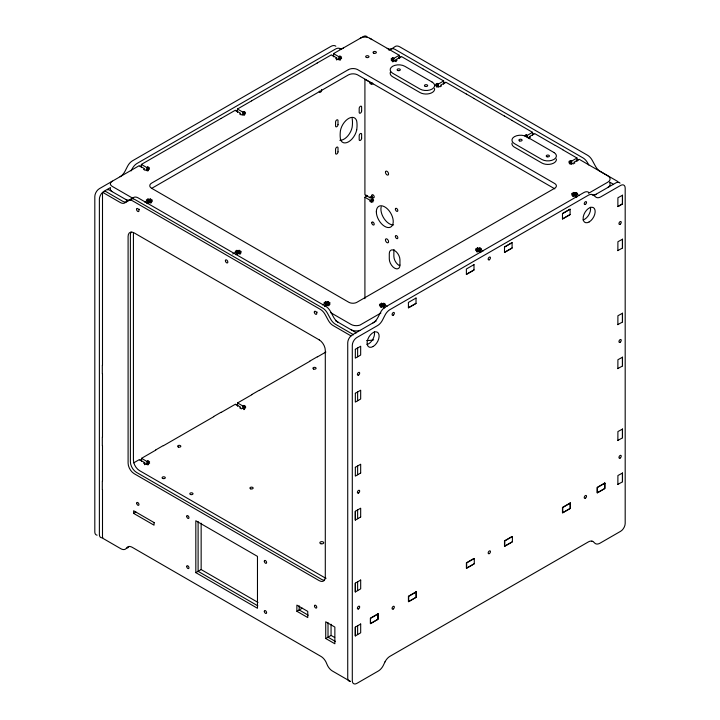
<?xml version="1.0" encoding="UTF-8"?>
<svg xmlns="http://www.w3.org/2000/svg" width="720" height="720" viewBox="0 0 720 720"><rect width="100%" height="100%" fill="white"/><g stroke="black" fill="none" stroke-linecap="round" stroke-linejoin="round"><path stroke-width="1.08" d="M372.006 196.794L370.179 197.847L370.179 196.641L371.853 197.586L371.853 198.81L372.996 199.476L372.996 201.933L371.853 201.276L371.853 202.509L370.179 201.537L370.179 200.313L364.914 197.271L364.914 298.656M131.103 170.91L132.102 168.948A9.153 5.292 -60 0 1 137.07 163.422L335.466 49.068A9.153 5.292 -60 0 1 340.425 48.879M129.087 546.408L128.043 547.578A9.153 5.283 60 0 1 127.026 548.118M388.962 50.265L390.519 49.203A9.153 5.283 60 0 1 395.298 49.527L582.957 157.878A9.153 5.283 60 0 1 587.736 163.062L588.78 164.97M333.531 56.79L333.531 53.622L363.177 36.612A6.462 3.735 -60 0 1 367.146 36.963M562.473 213.606L570.096 209.205L570.096 214.659L562.473 219.051L562.473 213.606L570.078 209.214M221.103 118.431L141.372 164.421L141.372 167.589M251.604 100.845L317.214 63.027M221.121 118.431L235.314 110.25L240.651 113.337L239.589 113.958L241.263 114.921L242.325 114.309L243.423 114.939L245.556 113.715L244.467 113.076L245.529 112.464L243.855 111.492L242.793 112.104L237.456 109.026L251.604 100.863M110.529 187.515L103.95 191.304A6.462 3.735 -60 0 0 99.378 199.215L99.378 534.546A6.462 3.735 -60 0 0 102.771 537.687M317.178 63.027L331.389 54.855L336.726 57.942L335.664 58.554L337.338 59.517L338.409 58.905L339.507 59.544L341.64 58.311L340.542 57.672L341.604 57.06L339.93 56.097L338.868 56.709L333.531 53.622M148.383 170.586L148.383 168.48L149.454 167.859L147.78 166.896L146.709 167.508L141.372 164.421M151.722 188.343L348.381 74.934A6.651 3.843 0 0 1 357.39 74.745L554.814 188.865M149.094 202.761L149.094 199.593L148.023 198.972L146.349 199.944L147.411 200.556L147.411 203.724M393.903 61.515L393.903 58.347L392.841 57.735L391.167 58.698L392.229 59.319L392.229 61.425M144.747 202.095L147.411 200.556M149.094 199.593L150.228 198.936L152.361 200.16L151.218 200.826L151.218 202.932M393.903 58.347L399.24 55.269L399.24 58.437M392.229 59.319L391.086 59.976L393.219 61.209L394.362 60.543L395.433 61.164L397.107 60.192L396.036 59.58L401.373 56.502L423.036 69.012M370.179 197.847L364.914 194.805L364.914 79.308L370.179 82.341L370.179 83.574L372.006 82.521M438.345 87.201L438.345 84.033L437.283 83.421L435.6 84.384L436.671 85.005L436.671 87.111M438.345 84.033L443.682 80.964L443.682 84.123M436.671 85.005L435.528 85.662L437.661 86.895L438.804 86.238L439.866 86.85L441.549 85.887L440.478 85.266L445.815 82.197L466.353 94.068M237.951 254.124L237.951 250.956L236.88 250.344L235.206 251.307L236.268 251.928L236.268 254.034M232.713 253.971L236.268 251.928M237.951 250.956L239.094 250.299L241.218 251.532L240.084 252.189L240.084 254.295M235.737 254.691L238.401 253.152L239.472 253.773L241.146 252.801L240.084 252.189M364.914 197.271L367.659 195.687M370.179 200.313L372.924 198.729M370.179 201.537L372.924 199.953M371.853 201.276L373.68 200.223M527.229 137.529L527.229 135.414L526.167 134.802L524.484 135.765L525.555 136.386M527.229 135.414L532.566 132.336L532.566 135.504M529.362 138.762L529.362 136.647L534.699 133.569L555.255 145.458M571.662 164.268L571.662 161.1L570.6 160.488L568.926 161.451L569.988 162.072L569.988 164.178M326.826 305.496L326.826 302.337L325.764 301.716L324.081 302.688L325.152 303.3L325.152 306.468M571.662 161.1L576.999 158.031L576.999 161.19M322.479 304.839L325.152 303.3M326.826 302.337L327.969 301.671L330.102 302.904L328.959 303.561L328.959 305.676M569.988 162.072L568.845 162.729L570.978 163.962L572.121 163.305L573.183 163.917L574.866 162.954L573.795 162.333L579.132 159.264L607.86 175.869A7.722 4.455 0 0 1 607.662 182.268L588.546 193.293M324.612 306.072L327.285 304.533L328.347 305.145L330.021 304.182L328.959 303.561M382.716 307.062L382.716 303.894L381.573 303.237L379.44 304.47L380.583 305.127L380.583 307.242M478.782 251.667L478.782 248.499L477.639 247.842L475.515 249.066L476.658 249.732L476.658 251.838M574.857 196.263L574.857 193.095L573.714 192.438L571.581 193.671L572.724 194.328L572.724 196.443M380.583 305.127L379.512 305.739L381.186 306.711L382.257 306.099L384.921 307.638M382.716 303.894L383.778 303.282L385.452 304.245L384.39 304.866L384.39 308.034M476.658 249.732L475.587 250.344L477.261 251.316L478.332 250.695L480.987 252.234M478.782 248.499L479.853 247.878L481.527 248.85L480.456 249.462L480.456 252.63M572.724 194.328L571.662 194.949L573.336 195.912L574.398 195.3L577.062 196.839M574.857 193.095L575.928 192.483L577.602 193.455L576.531 194.067L576.531 197.235M380.907 313.02L359.946 325.107A7.371 4.257 0 0 1 351.081 324.441L330.687 312.66M376.146 321.048L352.305 334.872A6.462 3.735 -60 0 0 347.733 342.783L347.733 678.105A6.462 3.735 -60 0 0 350.019 681.363M504.495 247.032L512.1 242.649L512.1 248.094L504.495 252.486L504.495 247.032L512.118 242.649M594.288 195.255L616.05 182.781A6.462 3.735 -60 0 1 620.01 183.141M155.511 450.045L163.098 445.671M213.498 416.619L221.103 412.245M251.604 394.659L259.209 390.276M309.591 361.233L317.205 356.85M133.704 462.852L139.383 459.576L144.711 462.654L144.711 464.76M141.516 461.511L141.516 458.343L155.745 450.135M163.368 445.743L213.732 416.7M221.346 412.308L235.449 404.181L240.777 407.259L239.706 407.871L241.38 408.843L242.451 408.222L243.594 408.888L245.727 407.655L244.584 406.998L245.646 406.377L243.972 405.414L242.91 406.026L237.582 402.948L251.829 394.731M259.452 390.339L309.816 361.296M317.43 356.904L325.881 352.026M408.411 307.719L416.025 303.318M466.38 274.284L474.003 269.892M562.455 218.889L570.078 214.497M144.711 462.654L143.64 463.266L145.314 464.238L146.385 463.617L147.528 464.283L149.661 463.05L148.518 462.393L149.58 461.772L147.906 460.809L146.844 461.421L141.516 458.343M355.329 349.326L360.684 346.23L360.666 355.041L355.329 358.119L355.347 349.308M617.913 206.55L622.485 203.913L622.485 195.12M154.377 522.738L133.641 510.75L133.641 513.387L135.927 512.073M355.329 393.291L360.684 390.213L360.666 399.015L355.329 402.084L355.347 393.282M617.913 250.533L622.44 248.067L622.44 239.274L617.913 241.731L617.859 250.704M355.329 467.316L360.684 464.22L360.666 473.031M360.684 472.995L355.329 476.109L355.347 467.298M617.913 324.522L622.44 322.083L622.44 313.29L617.913 315.747L617.859 324.729M195.822 572.634L257.472 608.274L257.472 556.389L195.822 520.749L195.822 572.634L201.15 569.565L257.985 602.415M360.684 516.969L355.257 520.119L355.257 511.326L360.684 508.194L360.666 517.005M617.913 368.487L622.44 366.057L622.44 357.264L617.913 359.721L617.859 368.703M296.874 611.262L307.755 617.553L307.755 611.397L296.874 605.106L296.874 611.262L302.202 608.193M617.913 440.37L622.44 437.922L622.44 429.129L617.913 431.568L617.859 440.568M325.728 638.505L334.863 643.779L334.863 627.075L325.728 621.792L325.728 638.505L331.065 635.427L334.719 637.533M473.994 558.432L466.398 562.815L466.398 568.269L473.994 563.886M512.1 536.463L504.495 540.846L504.495 546.3L512.1 541.917M617.913 484.326L622.44 481.887L622.44 473.094L617.913 475.533L617.859 484.533M504.477 252.315L512.118 247.932M146.871 203.319L149.544 201.789L150.615 202.401L152.289 201.438L151.218 200.826M399.24 55.269L369.144 37.89A6.651 3.834 0 0 0 360.306 38.178M466.389 94.041L473.886 98.37M504.468 116.028L511.965 120.357M555.318 145.386L562.824 149.715M609.759 182.142L612.585 183.771A1.08 0.621 60 0 1 613.242 184.59M527.679 137.61L528.75 138.231L530.424 137.259L529.362 136.647M372.996 83.97L371.853 83.313L371.853 84.546L370.179 83.574M423.144 69.093L443.682 80.964M473.976 98.478L504.423 116.073M512.028 120.474L532.566 132.336M562.869 149.859L576.999 158.031M576.531 194.067L579.195 195.606M480.456 249.462L483.12 251.001M148.383 168.48L149.481 169.11L147.348 170.343L146.25 169.713L145.188 170.325L143.514 169.353L144.576 168.741L139.239 165.654L99.387 188.667A6.462 3.735 -60 0 0 94.815 196.578L94.815 531.909A6.462 3.735 -60 0 0 97.101 535.158M384.39 304.866L387.054 306.405M133.398 198.612L112.176 186.345A6.246 3.6 0 0 1 112.356 181.152M127.611 200.547L108.468 189.531A0.99 0.567 60 0 0 107.838 190.044M335.547 320.742L355.356 332.244A1.08 0.621 60 0 1 356.013 333.063M133.641 513.387L154.035 525.177L154.035 522.54M308.232 615.186L299.16 609.948L299.16 605.844M335.322 641.403L328.014 637.182L328.014 622.701M257.832 605.844L198.108 571.32L198.108 521.64M622.485 239.094L622.485 247.887M622.485 313.11L622.485 321.885M622.485 357.084L622.485 365.85M622.485 428.931L622.485 437.724M622.485 472.896L622.485 481.689M575.928 192.483L575.928 196.704M573.714 192.438L573.714 196.659M570.6 160.488L570.6 163.656M526.167 134.802L526.167 136.908M479.853 247.878L479.853 252.099M477.639 247.842L477.639 252.063M437.283 83.421L437.283 86.589M396.036 59.58L396.036 61.686M392.841 57.735L392.841 61.956M383.778 303.282L383.778 307.503M381.573 303.237L381.573 307.458M357.633 347.985L357.633 356.778M357.633 391.968L357.633 400.761M357.633 465.984L357.633 474.75M357.633 509.958L357.633 518.724M357.633 581.805L357.633 590.598M357.633 625.77L357.633 634.563M355.347 511.272L355.347 520.047M355.347 583.119L355.347 591.921M355.347 627.084L355.347 635.877M340.542 57.672L340.542 59.787M339.93 56.097L339.93 60.318M338.868 56.709L338.868 59.877M336.726 57.942L336.726 60.048M331.065 624.285L331.065 635.427M327.969 301.671L327.969 305.892M325.764 301.716L325.764 305.937M244.467 113.076L244.467 115.191M244.584 406.998L244.584 409.104M243.855 111.492L243.855 114.66M243.972 405.414L243.972 409.635M242.91 406.026L242.91 408.141M242.793 112.104L242.793 115.272M239.094 250.299L239.094 253.467M237.582 402.948L237.582 406.116M237.456 109.026L237.456 112.194M236.88 250.344L236.88 254.565M201.15 523.197L201.15 569.565M150.228 198.936L150.228 203.157M148.518 462.393L148.518 464.499M148.023 198.972L148.023 203.193M147.906 460.809L147.906 465.03M147.78 166.896L147.78 171.117M146.844 461.421L146.844 464.589M146.709 167.508L146.709 170.676M133.425 233.352L133.425 460.062A8.613 4.968 60 0 0 139.518 470.619L324.54 577.566A8.613 4.968 60 0 0 326.115 578.241M102.501 365.112L102.501 193.122A0.99 0.567 60 0 1 103.131 192.609L120.204 202.473A9.153 5.283 60 0 0 124.983 202.806L128.097 200.673A9.153 5.283 60 0 1 132.867 201.006L320.418 309.411A9.153 5.283 60 0 1 325.188 314.604L328.311 320.346A9.153 5.283 60 0 0 333.081 325.53L350.019 335.322A1.08 0.621 60 0 1 350.784 336.645M102.501 373.887L102.501 436.968M102.501 445.761L102.501 480.924M102.501 489.798L102.501 537.246A1.035 0.594 60 0 0 103.203 538.524L120.798 548.703A9.153 5.283 60 0 0 125.757 548.892L127.323 547.146A9.153 5.283 60 0 1 132.273 547.335L321.012 656.442A9.153 5.283 60 0 1 325.962 661.977L327.528 665.532A9.054 5.22 60 0 0 332.424 671.031L349.956 681.165A1.125 0.648 60 0 0 350.352 681.291M102.339 365.121L102.339 373.914M102.339 436.986L102.339 445.788M102.339 480.96L102.339 489.753M556.362 158.94A8.559 4.941 0 0 1 551.565 163.944A8.559 4.941 0 0 1 541.809 162.981L514.44 147.159A8.559 4.941 0 0 1 511.992 143.109M139.419 209.565A1.719 0.99 60 0 1 139.167 209.196M317.223 312.345A1.719 0.99 60 0 1 316.971 311.976M324.54 580.14A8.613 4.968 60 0 1 321.489 579.33L136.467 472.374A8.613 4.968 60 0 1 130.383 461.817L130.383 235.107A8.613 4.968 60 0 1 131.193 232.056M125.541 199.404A9.153 5.283 60 0 0 130.311 199.728L133.434 197.595A9.153 5.283 60 0 1 138.204 197.928L325.755 306.342A9.153 5.283 60 0 1 330.525 311.526L333.639 317.268A9.153 5.283 60 0 0 338.418 322.452M353.043 335.079A1.08 0.621 60 0 0 352.305 333.999L335.367 324.207A9.153 5.283 60 0 1 330.597 319.023L327.474 313.281A9.153 5.283 60 0 0 322.704 308.097L135.153 199.683A9.153 5.283 60 0 0 130.383 199.35L127.269 201.492A9.153 5.283 60 0 1 122.49 201.159L105.417 191.286A0.99 0.567 60 0 0 104.787 191.808M359.946 330.39A7.371 4.257 0 0 1 351.081 329.724M112.176 191.619A6.246 3.6 0 0 1 110.412 188.586M609.705 182.862A7.722 4.455 0 0 1 607.662 187.542M373.662 339.858A20.736 11.97 0 0 1 366.651 340.533M590.391 207.216A8.505 4.914 -60 0 1 583.02 219.978M374.346 331.794A8.505 4.914 -60 0 1 366.975 344.547M596.205 194.229A9.153 5.292 -60 0 1 592.263 194.958M592.704 541.422A9.153 5.292 -60 0 1 591.498 541.278M372.978 322.947A9.153 5.292 -60 0 0 377.946 317.412L380.457 312.516A9.153 5.292 -60 0 1 385.416 306.981L583.776 192.6A9.153 5.292 -60 0 1 588.735 192.411M139.986 460.422A1.62 0.936 -60 0 1 141.39 461.223M236.124 405.009A1.62 0.936 -60 0 1 237.519 405.819M321.516 89.577A1.665 0.963 -60 0 1 320.643 92.115A1.665 0.963 -60 0 1 319.347 91.152M140.022 166.572A1.62 0.936 -60 0 1 141.417 167.382M367.515 195.885A1.62 0.936 -60 0 1 366.12 195.075M352.134 118.35A30.348 17.541 -60 0 1 352.134 127.314A11.844 6.849 -60 0 1 339.84 140.274M236.106 111.186A1.62 0.936 -60 0 1 237.51 111.996M332.226 55.782A1.62 0.936 -60 0 1 333.63 56.592M120.06 176.742A9.153 5.292 -60 0 0 125.028 171.216L127.539 166.311A9.153 5.292 -60 0 1 132.507 160.785L330.894 46.422A9.153 5.292 -60 0 1 335.862 46.233M343.332 48.051A9.153 5.292 -60 0 1 339.39 48.78M370.035 38.637A6.462 3.735 -60 0 1 371.709 39.609M576.909 160.947A1.719 0.999 60 0 1 578.394 160.083M443.538 83.835A1.62 0.936 60 0 1 444.942 83.025M394.038 249.516A7.542 4.356 60 0 0 393.858 251.01L393.858 256.284A7.542 4.356 60 0 0 399.186 265.518M532.458 134.487A1.62 0.936 60 0 1 533.853 134.361M399.123 58.644A1.719 0.999 60 0 1 398.997 58.23M398.997 57.501A1.719 0.999 60 0 1 400.788 57.681M393.588 224.919A11.952 6.903 60 0 1 384.219 218.799A11.952 6.903 60 0 1 381.195 206.784M369.639 38.52A0.99 0.567 60 0 1 370.107 38.502M387.198 48.366A9.153 5.283 60 0 0 391.968 48.699L395.091 46.566A9.153 5.283 60 0 1 399.87 46.89L587.529 155.241A9.153 5.283 60 0 1 592.308 160.425L595.422 166.167A9.153 5.283 60 0 0 600.201 171.351L617.148 181.134A1.08 0.621 60 0 1 617.913 182.457M434.583 88.542A8.559 4.941 0 0 1 429.786 93.546A8.559 4.941 0 0 1 420.03 92.583L392.661 76.761A8.559 4.941 0 0 1 390.645 71.64M622.44 203.895L617.859 206.604L617.913 197.757L622.44 195.3L622.44 203.895M385.02 661.833L383.274 665.496A9.153 5.292 -60 0 1 378.306 671.031L356.868 683.388A6.462 3.735 -60 0 1 352.296 680.751L352.296 345.42A6.462 3.735 -60 0 1 356.868 337.509L377.55 325.584A9.153 5.292 -60 0 0 382.509 320.058L385.02 315.153A9.153 5.292 -60 0 1 389.979 309.618L588.339 195.246A9.153 5.292 -60 0 1 593.298 195.048L595.809 197.055A9.153 5.292 -60 0 0 600.777 196.866L620.613 185.427A6.462 3.735 -60 0 1 625.185 188.064L625.185 523.395A6.462 3.735 -60 0 1 620.613 531.306L600.012 543.186A9.153 5.292 -60 0 1 595.053 543.375L593.298 541.728A9.153 5.292 -60 0 0 588.339 541.926L389.979 656.298A9.153 5.292 -60 0 0 385.02 661.833M348.381 69.66L151.722 183.06A6.3 3.636 0 0 0 151.596 188.271L349.02 302.391A5.76 3.321 0 0 0 356.571 302.49L554.715 188.244A5.769 3.33 0 0 0 554.814 183.591L357.39 69.471A6.651 3.843 0 0 0 348.381 69.66M416.025 298.044L408.411 302.436L408.429 307.881L416.025 303.498L416.025 298.044M474.003 264.618L466.38 269.01L466.398 274.455L473.994 270.072L474.003 264.618M360.684 580.05L355.257 583.191L355.257 591.984L360.684 588.843L360.684 580.05M377.901 613.845L370.395 618.174L370.395 623.619L377.901 619.299L377.901 613.845M416.007 591.876L408.429 596.241L408.429 601.695L416.007 597.321L416.007 591.876M570.087 503.028L562.473 507.42L562.473 512.865L570.087 508.473L570.087 503.028M604.674 483.084L597.168 487.404L597.168 492.858L604.674 488.529L604.674 483.084M360.684 624.006L355.257 627.165L355.257 635.958L360.684 632.799L360.684 624.006M378.126 613.98L370.503 618.372L370.503 623.646L378.126 619.254L378.126 613.98M416.313 591.957L408.69 596.349L408.69 601.632L416.313 597.231L416.313 591.957M474.291 558.522L466.677 562.914L466.677 568.197L474.291 563.796L474.291 558.522M512.397 536.553L504.774 540.945L504.774 546.228L512.397 541.827L512.397 536.553M570.375 503.118L562.761 507.51L562.761 512.793L570.375 508.392L570.375 503.118M604.962 483.174L597.339 487.566L597.339 492.849L604.962 488.448L604.962 483.174M432.135 82.08L404.766 66.267A8.559 4.941 0 0 0 392.67 66.258A8.559 4.941 0 0 0 392.661 73.242L420.03 89.064A8.559 4.941 0 0 0 432.126 89.073A8.559 4.941 0 0 0 432.135 82.08M553.914 152.478L526.545 136.656A8.559 4.941 0 0 0 514.449 136.656A8.559 4.941 0 0 0 514.44 143.64L541.809 159.462A8.559 4.941 0 0 0 553.905 159.462A8.559 4.941 0 0 0 553.914 152.478M319.203 339.867L134.181 232.911A8.613 4.968 60 0 0 128.097 236.421L128.097 463.14A8.613 4.968 60 0 0 134.181 473.688L319.203 580.644A8.613 4.968 60 0 0 325.296 577.134L325.296 350.415A8.613 4.968 60 0 0 319.203 339.867M399.951 265.077L399.951 259.803A7.542 4.356 60 0 0 394.614 250.569A7.542 4.356 60 0 0 389.286 253.647L389.286 258.921A7.542 4.356 60 0 0 394.614 268.155A7.542 4.356 60 0 0 399.951 265.077M361.629 110.97L361.629 107.019A1.719 0.999 -60 0 0 360.414 106.308A1.719 0.999 -60 0 0 359.19 108.423L359.19 112.383A1.719 0.999 -60 0 0 360.414 113.085A1.719 0.999 -60 0 0 361.629 110.97M361.629 138.231L361.629 134.28A1.719 0.999 -60 0 0 360.414 133.578A1.719 0.999 -60 0 0 359.19 135.684L359.19 139.644A1.719 0.999 -60 0 0 360.414 140.346A1.719 0.999 -60 0 0 361.629 138.231M338.004 124.596L338.004 120.636A1.719 0.999 -60 0 0 336.789 119.934A1.719 0.999 -60 0 0 335.565 122.04L335.565 126A1.719 0.999 -60 0 0 336.789 126.702A1.719 0.999 -60 0 0 338.004 124.596M338.004 151.857L338.004 147.897A1.719 0.999 -60 0 0 336.789 147.195A1.719 0.999 -60 0 0 335.565 149.301L335.565 153.261A1.719 0.999 -60 0 0 336.789 153.963A1.719 0.999 -60 0 0 338.004 151.857M519.687 140.958A1.62 0.936 0 0 0 522.108 140.148A1.62 0.936 0 0 0 519.687 139.338A1.62 0.936 0 0 0 519.687 140.958M547.029 156.789A1.62 0.936 0 0 0 549.45 155.988A1.62 0.936 0 0 0 547.029 155.178A1.62 0.936 0 0 0 547.029 156.789M366.48 57.492A1.665 0.963 0 0 0 368.991 56.664A1.665 0.963 0 0 0 366.489 55.827A1.665 0.963 0 0 0 366.48 57.492M373.878 53.235A1.665 0.963 0 0 0 376.38 52.398A1.665 0.963 0 0 0 373.878 51.561A1.665 0.963 0 0 0 373.878 53.235M190.602 494.541A1.62 0.936 0 0 0 193.023 493.731A1.62 0.936 0 0 0 190.602 492.93A1.62 0.936 0 0 0 190.602 494.541M313.686 369.072A1.62 0.936 0 0 0 316.107 368.271A1.62 0.936 0 0 0 313.686 367.461A1.62 0.936 0 0 0 313.686 369.072M162.9 478.53A1.62 0.936 0 0 0 165.321 477.72A1.62 0.936 0 0 0 162.9 476.91A1.62 0.936 0 0 0 162.9 478.53M178.416 447.075A1.62 0.936 0 0 0 180.837 446.265A1.62 0.936 0 0 0 178.416 445.455A1.62 0.936 0 0 0 178.416 447.075M250.722 488.871A1.62 0.936 0 0 0 253.152 488.061A1.62 0.936 0 0 0 250.722 487.251A1.62 0.936 0 0 0 250.722 488.871M320.823 543.726A1.935 1.116 0 0 0 323.73 542.754A1.935 1.116 0 0 0 320.823 541.782A1.935 1.116 0 0 0 320.823 543.726M489.312 553.617A1.62 0.936 -60 0 0 490.302 551.07A1.62 0.936 -60 0 0 488.322 552.213A1.62 0.936 -60 0 0 489.312 553.617M393.228 315.189A1.62 0.936 -60 0 0 394.218 312.642A1.62 0.936 -60 0 0 392.238 313.785A1.62 0.936 -60 0 0 393.228 315.189M358.533 493.038A1.62 0.936 -60 0 0 359.523 490.491A1.62 0.936 -60 0 0 357.543 491.634A1.62 0.936 -60 0 0 358.533 493.038M589.14 221.949A8.505 4.914 -60 0 0 594.36 208.521A8.505 4.914 -60 0 0 583.929 214.533A8.505 4.914 -60 0 0 589.14 221.949M358.533 375.129A1.62 0.936 -60 0 0 359.523 372.582A1.62 0.936 -60 0 0 357.543 373.725A1.62 0.936 -60 0 0 358.533 375.129M620.091 458.109A1.62 0.936 -60 0 0 621.081 455.562A1.62 0.936 -60 0 0 619.101 456.705A1.62 0.936 -60 0 0 620.091 458.109M585.378 498.222A1.62 0.936 -60 0 0 586.368 495.666A1.62 0.936 -60 0 0 584.388 496.809A1.62 0.936 -60 0 0 585.378 498.222M489.294 259.794A1.62 0.936 -60 0 0 490.284 257.247A1.62 0.936 -60 0 0 488.304 258.39A1.62 0.936 -60 0 0 489.294 259.794M358.533 608.931A1.62 0.936 -60 0 0 359.523 606.384A1.62 0.936 -60 0 0 357.543 607.527A1.62 0.936 -60 0 0 358.533 608.931M393.201 609.039A1.62 0.936 -60 0 0 394.191 606.492A1.62 0.936 -60 0 0 392.211 607.635A1.62 0.936 -60 0 0 393.201 609.039M585.396 204.381A1.62 0.936 -60 0 0 586.386 201.834A1.62 0.936 -60 0 0 584.406 202.968A1.62 0.936 -60 0 0 585.396 204.381M620.091 224.289A1.62 0.936 -60 0 0 621.081 221.733A1.62 0.936 -60 0 0 619.101 222.876A1.62 0.936 -60 0 0 620.091 224.289M620.091 342.27A1.62 0.936 -60 0 0 621.081 339.723A1.62 0.936 -60 0 0 619.101 340.866A1.62 0.936 -60 0 0 620.091 342.27M373.095 346.527A8.505 4.914 -60 0 0 378.315 333.099A8.505 4.914 -60 0 0 367.884 339.111A8.505 4.914 -60 0 0 373.095 346.527M356.697 129.951A30.348 17.541 -60 0 0 356.697 120.987A11.844 6.849 -60 0 0 347.508 119.196A11.844 6.849 -60 0 0 340.218 132.993A30.348 17.541 -60 0 0 340.497 139.293A11.844 6.849 -60 0 0 348.597 141.795A11.844 6.849 -60 0 0 356.697 129.951M395.379 209.151A1.719 0.999 60 0 0 397.206 211.419A1.719 0.999 60 0 0 397.206 208.98A1.719 0.999 60 0 0 395.379 209.151M385.443 172.188A2.205 1.278 60 0 0 387.783 175.104A2.205 1.278 60 0 0 387.783 171.981A2.205 1.278 60 0 0 385.443 172.188M371.772 222.777A1.719 0.999 60 0 0 373.599 225.054A1.719 0.999 60 0 0 373.599 222.615A1.719 0.999 60 0 0 371.772 222.777M385.443 239.904A2.205 1.278 60 0 0 387.783 242.82A2.205 1.278 60 0 0 387.783 239.697A2.205 1.278 60 0 0 385.443 239.904M395.379 236.412A1.719 0.999 60 0 0 397.206 238.68A1.719 0.999 60 0 0 397.206 236.241A1.719 0.999 60 0 0 395.379 236.412M376.335 211.788A11.952 6.903 60 0 0 389.016 227.556A11.952 6.903 60 0 0 389.016 210.654A11.952 6.903 60 0 0 376.335 211.788M371.772 195.516A1.719 0.999 60 0 0 373.599 197.793A1.719 0.999 60 0 0 373.599 195.354A1.719 0.999 60 0 0 371.772 195.516M397.908 70.56A1.62 0.936 0 0 0 400.329 69.759A1.62 0.936 0 0 0 397.908 68.949A1.62 0.936 0 0 0 397.908 70.56M425.25 86.4A1.62 0.936 0 0 0 427.671 85.59A1.62 0.936 0 0 0 425.25 84.78A1.62 0.936 0 0 0 425.25 86.4M136.683 503.217A1.62 0.936 60 0 0 138.393 505.35A1.62 0.936 60 0 0 138.393 503.064A1.62 0.936 60 0 0 136.683 503.217M264.321 611.352A1.62 0.936 60 0 0 266.031 613.485A1.62 0.936 60 0 0 266.031 611.199A1.62 0.936 60 0 0 264.321 611.352M186.687 516.348A1.62 0.936 60 0 0 188.397 518.481A1.62 0.936 60 0 0 188.397 516.195A1.62 0.936 60 0 0 186.687 516.348M264.321 561.231A1.62 0.936 60 0 0 266.031 563.364A1.62 0.936 60 0 0 266.031 561.078A1.62 0.936 60 0 0 264.321 561.231M314.325 312.093A1.719 0.99 60 0 0 316.152 314.37A1.719 0.99 60 0 0 316.152 311.931A1.719 0.99 60 0 0 314.325 312.093M136.53 209.313A1.719 0.99 60 0 0 138.357 211.59A1.719 0.99 60 0 0 138.357 209.151A1.719 0.99 60 0 0 136.53 209.313M186.687 566.478A1.62 0.936 60 0 0 188.397 568.611A1.62 0.936 60 0 0 188.397 566.325A1.62 0.936 60 0 0 186.687 566.478M314.469 605.979A1.62 0.936 60 0 0 316.188 608.112A1.62 0.936 60 0 0 316.188 605.826A1.62 0.936 60 0 0 314.469 605.979M225.396 260.685A1.719 0.99 60 0 0 227.223 262.962A1.719 0.99 60 0 0 227.223 260.523A1.719 0.99 60 0 0 225.396 260.685"/></g></svg>
